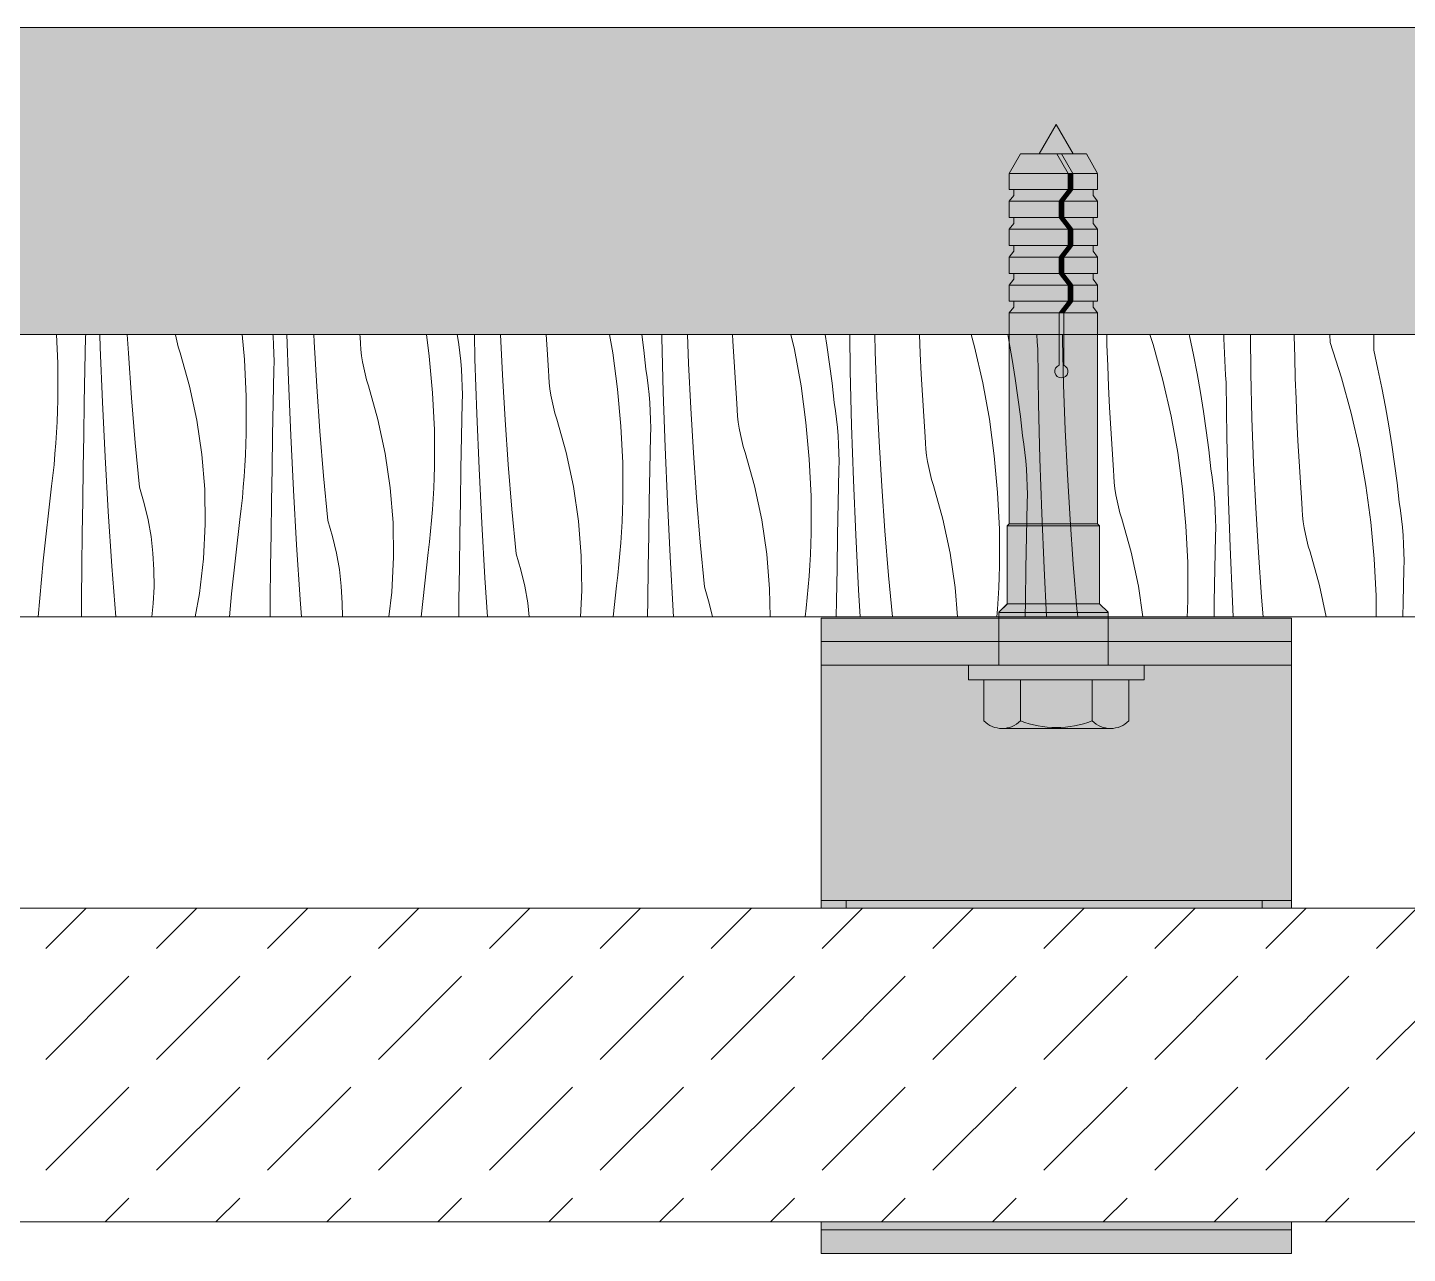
# Model space of a CAD drawing. Header units: millimetres. Extents: x -7826 to 55813, y 465 to 25965.
# Drawn here: x 40609 to 41489, y 20708 to 21489 of the extents above; entities that cross this region are included whole.
import ezdxf

# ---------------------------------------------------------------- set-up
doc = ezdxf.new("R2010")
doc.units = ezdxf.units.MM
for name, color, linetype, lineweight in [('2D - Ogolne2', 251, 'Continuous', 15), ('2D Drafting - General102', 254, 'Continuous', 13), ('2D Drafting - General121', 255, 'Continuous', 0), ('2D Drafting - General2', 251, 'Continuous', 15), ('2D Drafting - General81', 251, 'Continuous', 20)]:
    doc.layers.add(name, color=color, linetype=linetype, lineweight=lineweight)

# ---------------------------------------------------------------- blocks, each defined once
blk = doc.blocks.new('*X24')
at = {"layer": '2D Drafting - General81', "linetype": 'Continuous'}
for p, q in [((-58188.03, 69546.59), (-58187.17, 69528.15)), ((-58169.81, 69524.1), (-58169.36, 69544.99)), ((-58169.36, 69544.99), (-58169.35, 69546.59)), ((-58160.11, 69538.27), (-58160.39, 69546.59)), ((-58142.12, 69534.52), (-58142.84, 69546.59)), ((-58112.15, 69546.34), (-58112.19, 69546.59)), ((-58111.28, 69542.49), (-58112.15, 69546.34)), ((-58110.29, 69538.67), (-58111.28, 69542.49)), ((-58069.66, 69546.59), (-58068.19, 69530.48)), ((-58049.83, 69545.33), (-58049.94, 69546.59)), ((-58049.51, 69539.96), (-58049.83, 69545.33)), ((-58040.05, 69517.1), (-58041.03, 69546.59)), ((-58023.75, 69541.88), (-58023.97, 69546.59)), ((-58022.06, 69513.35), (-58023.75, 69541.88)), ((-57994.34, 69544.76), (-57994.47, 69546.59)), ((-57994.17, 69540.82), (-57994.34, 69544.76)), ((-57993.85, 69536.88), (-57994.17, 69540.82)), ((-57952.14, 69546.59), (-57950.26, 69532.73)), ((-57932.43, 69546.59), (-57932.31, 69545.52)), ((-57931.48, 69540.2), (-57932.31, 69545.52)), ((-57930.79, 69534.87), (-57931.48, 69540.2)), ((-57921.14, 69530.82), (-57921.53, 69546.59)), ((-57903.68, 69520.71), (-57904.91, 69546.59)), ((-57875.2, 69536.88), (-57875.81, 69546.59)), ((-57835.48, 69546.59), (-57833.36, 69534.86)), ((-57814.83, 69546.59), (-57813.57, 69536.55)), ((-57801.94, 69544.55), (-57801.98, 69546.59)), ((-57801.07, 69509.65), (-57801.94, 69544.55)), ((-57784.97, 69528.09), (-57785.63, 69546.59)), ((-57756.7, 69542.3), (-57756.91, 69546.59)), ((-57755.96, 69529), (-57756.7, 69542.3)), ((-57719.7, 69546.59), (-57717.48, 69536.83)), ((-57697.85, 69546.59), (-57696.76, 69539.7)), ((-57681.87, 69523.38), (-57682.26, 69546.59)), ((-57665.92, 69535.48), (-57666.19, 69546.59)), ((-57637.28, 69534.43), (-57637.78, 69546.59)), ((-57604.83, 69546.59), (-57602.63, 69538.6)), ((-57581.48, 69546.59), (-57580.73, 69542.73)), ((-57580.73, 69542.73), (-57578.61, 69530.65)), ((-57562.86, 69546.46), (-57562.87, 69546.59)), ((-57562.63, 69541.78), (-57562.86, 69546.46)), ((-57562.39, 69537.11), (-57562.63, 69541.78)), ((-57546.54, 69542.88), (-57546.58, 69546.59)), ((-57545.86, 69514.31), (-57546.54, 69542.88)), ((-57518.21, 69539.88), (-57518.4, 69546.59)), ((-57490.88, 69546.59), (-57488.79, 69540.11)), ((-57488.79, 69540.11), (-57482.56, 69517.43)), ((-57465.72, 69546.59), (-57465.5, 69545.62)), ((-57465.5, 69545.62), (-57462.98, 69533.61)), ((-57443.67, 69543.98), (-57443.78, 69546.59)), ((-57443.46, 69539.31), (-57443.67, 69543.98)), ((-57426.47, 69521.71), (-57426.77, 69546.59)), ((-57398.77, 69545.34), (-57398.87, 69546.59)), ((-57398.51, 69532.03), (-57398.77, 69545.34)), ((-57375.95, 69541.32), (-57376.23, 69546.59)), ((-57375.95, 69541.32), (-57368.72, 69518.93)), ((-57348.14, 69536.41), (-57348.08, 69546.59)), ((-58158.67, 69503.39), (-58160.11, 69538.27)), ((-58140.09, 69506.02), (-58142.12, 69534.52)), ((-58109.15, 69534.88), (-58110.29, 69538.67)), ((-58103.12, 69513.54), (-58109.15, 69534.88)), ((-58049.31, 69534.58), (-58049.51, 69539.96)), ((-58049.24, 69529.2), (-58049.31, 69534.58)), ((-57993.4, 69532.96), (-57993.85, 69536.88)), ((-57992.81, 69529.05), (-57993.4, 69532.96)), ((-57950.26, 69532.73), (-57948.13, 69509.31)), ((-57930.21, 69529.52), (-57930.79, 69534.87)), ((-57874.28, 69523.59), (-57875.2, 69536.88)), ((-57833.36, 69534.86), (-57830.19, 69511.56)), ((-57813.57, 69536.55), (-57812.24, 69524.35)), ((-57717.48, 69536.83), (-57713.29, 69513.69)), ((-57696.76, 69539.7), (-57695.03, 69527.55)), ((-57664.9, 69506.92), (-57665.92, 69535.48)), ((-57636.63, 69521.13), (-57637.28, 69534.43)), ((-57602.63, 69538.6), (-57597.42, 69515.66)), ((-57561.81, 69502.2), (-57562.39, 69537.11)), ((-57517.76, 69526.57), (-57518.21, 69539.88)), ((-57462.98, 69533.61), (-57460.67, 69521.56)), ((-57443.24, 69534.63), (-57443.46, 69539.31)), ((-57443.02, 69529.96), (-57443.24, 69534.63)), ((-57398.15, 69518.71), (-57398.51, 69532.03)), ((-57348.14, 69536.41), (-57345.43, 69524.45)), ((-58187.17, 69528.15), (-58187.12, 69504.63)), ((-58170.22, 69503.21), (-58169.81, 69524.1)), ((-58068.19, 69530.48), (-58067.1, 69506.98)), ((-58049.74, 69502.93), (-58049.3, 69523.82)), ((-58049.3, 69523.82), (-58049.24, 69529.2)), ((-57992.08, 69525.17), (-57992.81, 69529.05)), ((-57991.22, 69521.32), (-57992.08, 69525.17)), ((-57929.76, 69524.16), (-57930.21, 69529.52)), ((-57929.44, 69518.79), (-57929.76, 69524.16)), ((-57919.98, 69495.92), (-57921.14, 69530.82)), ((-57874.1, 69519.64), (-57874.28, 69523.59)), ((-57811.42, 69519.03), (-57812.24, 69524.35)), ((-57783.62, 69499.54), (-57784.97, 69528.09)), ((-57755.13, 69515.71), (-57755.96, 69529)), ((-57695.03, 69527.55), (-57693.5, 69515.38)), ((-57681, 69488.47), (-57681.87, 69523.38)), ((-57578.61, 69530.65), (-57576.69, 69518.53)), ((-57517.21, 69513.26), (-57517.76, 69526.57)), ((-57442.79, 69525.29), (-57443.02, 69529.96)), ((-57442.56, 69520.61), (-57442.79, 69525.29)), ((-57345.43, 69524.45), (-57342.92, 69512.44)), ((-58038.6, 69482.21), (-58040.05, 69517.1)), ((-57990.22, 69517.5), (-57991.22, 69521.32)), ((-57989.09, 69513.71), (-57990.22, 69517.5)), ((-57929.24, 69513.41), (-57929.44, 69518.79)), ((-57901.99, 69492.18), (-57903.68, 69520.71)), ((-57873.78, 69515.71), (-57874.1, 69519.64)), ((-57873.33, 69511.79), (-57873.78, 69515.71)), ((-57810.72, 69513.7), (-57811.42, 69519.03)), ((-57754.21, 69502.42), (-57755.13, 69515.71)), ((-57693.5, 69515.38), (-57692.17, 69503.18)), ((-57635.9, 69507.83), (-57636.63, 69521.13)), ((-57597.42, 69515.66), (-57593.22, 69492.52)), ((-57576.69, 69518.53), (-57574.96, 69506.38)), ((-57544.84, 69485.75), (-57545.86, 69514.31)), ((-57482.56, 69517.43), (-57477.35, 69494.49)), ((-57460.67, 69521.56), (-57458.54, 69509.48)), ((-57442.32, 69515.94), (-57442.56, 69520.61)), ((-57441.74, 69481.03), (-57442.32, 69515.94)), ((-57425.79, 69493.14), (-57426.47, 69521.71)), ((-57397.69, 69505.4), (-57398.15, 69518.71)), ((-57368.72, 69518.93), (-57362.5, 69496.25)), ((-58137.72, 69477.53), (-58140.09, 69506.02)), ((-58098.48, 69491.85), (-58103.12, 69513.54)), ((-58067.1, 69506.98), (-58067.05, 69483.46)), ((-58020.02, 69484.85), (-58022.06, 69513.35)), ((-57983.05, 69492.37), (-57989.09, 69513.71)), ((-57948.13, 69509.31), (-57947.04, 69485.81)), ((-57929.17, 69508.03), (-57929.24, 69513.41)), ((-57929.23, 69502.65), (-57929.17, 69508.03)), ((-57872.74, 69507.88), (-57873.33, 69511.79)), ((-57872.01, 69504), (-57872.74, 69507.88)), ((-57830.19, 69511.56), (-57828.06, 69488.13)), ((-57810.14, 69508.35), (-57810.72, 69513.7)), ((-57809.7, 69502.99), (-57810.14, 69508.35)), ((-57799.91, 69474.75), (-57801.07, 69509.65)), ((-57713.29, 69513.69), (-57710.12, 69490.39)), ((-57663.55, 69478.37), (-57664.9, 69506.92)), ((-57635.07, 69494.53), (-57635.9, 69507.83)), ((-57574.96, 69506.38), (-57573.43, 69494.21)), ((-57516.57, 69499.96), (-57517.21, 69513.26)), ((-57458.54, 69509.48), (-57456.62, 69497.36)), ((-57397.14, 69492.09), (-57397.69, 69505.4)), ((-57342.92, 69512.44), (-57340.6, 69500.39)), ((-58187.57, 69490.9), (-58187.3, 69497.77)), ((-58187.3, 69497.77), (-58187.12, 69504.63)), ((-58170.59, 69482.32), (-58170.22, 69503.21)), ((-58156.94, 69468.52), (-58158.67, 69503.39)), ((-58050.15, 69482.04), (-58049.74, 69502.93)), ((-57929.67, 69481.76), (-57929.23, 69502.65)), ((-57871.15, 69500.15), (-57872.01, 69504)), ((-57870.15, 69496.33), (-57871.15, 69500.15)), ((-57869.02, 69492.54), (-57870.15, 69496.33)), ((-57809.37, 69497.62), (-57809.7, 69502.99)), ((-57809.18, 69492.24), (-57809.37, 69497.62)), ((-57781.92, 69471.01), (-57783.62, 69499.54)), ((-57754.03, 69498.47), (-57754.21, 69502.42)), ((-57753.72, 69494.54), (-57754.03, 69498.47)), ((-57691.35, 69497.86), (-57692.17, 69503.18)), ((-57690.65, 69492.53), (-57691.35, 69497.86)), ((-57560.93, 69467.3), (-57561.81, 69502.2)), ((-57515.83, 69486.66), (-57516.57, 69499.96)), ((-57456.62, 69497.36), (-57454.89, 69485.21)), ((-57362.5, 69496.25), (-57357.28, 69473.32)), ((-57340.6, 69500.39), (-57338.48, 69488.3)), ((-58187.93, 69484.04), (-58187.57, 69490.9)), ((-58095.27, 69469.91), (-58098.48, 69491.85)), ((-57978.41, 69470.68), (-57983.05, 69492.37)), ((-57918.53, 69461.04), (-57919.98, 69495.92)), ((-57899.96, 69463.67), (-57901.99, 69492.18)), ((-57862.98, 69471.2), (-57869.02, 69492.54)), ((-57828.06, 69488.13), (-57826.97, 69464.64)), ((-57809.11, 69486.86), (-57809.18, 69492.24)), ((-57753.26, 69490.61), (-57753.72, 69494.54)), ((-57752.67, 69486.71), (-57753.26, 69490.61)), ((-57710.12, 69490.39), (-57707.99, 69466.96)), ((-57690.08, 69487.18), (-57690.65, 69492.53)), ((-57679.84, 69453.58), (-57681, 69488.47)), ((-57634.14, 69481.25), (-57635.07, 69494.53)), ((-57593.22, 69492.52), (-57590.06, 69469.21)), ((-57573.43, 69494.21), (-57572.11, 69482.01)), ((-57477.35, 69494.49), (-57473.15, 69471.35)), ((-57424.77, 69464.57), (-57425.79, 69493.14)), ((-57396.5, 69478.79), (-57397.14, 69492.09)), ((-57338.48, 69488.3), (-57336.55, 69476.19)), ((-58188.38, 69477.18), (-58187.93, 69484.04)), ((-58170.94, 69461.43), (-58170.59, 69482.32)), ((-58067.23, 69476.59), (-58067.05, 69483.46)), ((-58050.53, 69461.15), (-58050.15, 69482.04)), ((-58036.87, 69447.35), (-58038.6, 69482.21)), ((-58017.65, 69456.36), (-58020.02, 69484.85)), ((-57947.04, 69485.81), (-57946.98, 69462.29)), ((-57930.08, 69460.87), (-57929.67, 69481.76)), ((-57809.6, 69460.59), (-57809.16, 69481.48)), ((-57809.16, 69481.48), (-57809.11, 69486.86)), ((-57751.94, 69482.83), (-57752.67, 69486.71)), ((-57751.08, 69478.97), (-57751.94, 69482.83)), ((-57750.08, 69475.15), (-57751.08, 69478.97)), ((-57689.63, 69481.82), (-57690.08, 69487.18)), ((-57689.3, 69476.44), (-57689.63, 69481.82)), ((-57633.96, 69477.3), (-57634.14, 69481.25)), ((-57571.28, 69476.69), (-57572.11, 69482.01)), ((-57543.48, 69457.2), (-57544.84, 69485.75)), ((-57515, 69473.36), (-57515.83, 69486.66)), ((-57454.89, 69485.21), (-57453.37, 69473.03)), ((-57440.87, 69446.13), (-57441.74, 69481.03)), ((-57395.76, 69465.49), (-57396.5, 69478.79)), ((-58189.54, 69463.49), (-58188.92, 69470.33)), ((-58188.92, 69470.33), (-58188.38, 69477.18)), ((-58135.01, 69449.08), (-58137.72, 69477.53)), ((-58093.48, 69447.8), (-58095.27, 69469.91)), ((-58067.5, 69469.73), (-58067.23, 69476.59)), ((-57975.2, 69448.74), (-57978.41, 69470.68)), ((-57858.35, 69449.51), (-57862.98, 69471.2)), ((-57798.47, 69439.87), (-57799.91, 69474.75)), ((-57779.89, 69442.5), (-57781.92, 69471.01)), ((-57748.95, 69471.37), (-57750.08, 69475.15)), ((-57742.92, 69450.03), (-57748.95, 69471.37)), ((-57689.11, 69471.07), (-57689.3, 69476.44)), ((-57689.04, 69465.69), (-57689.11, 69471.07)), ((-57661.85, 69449.84), (-57663.55, 69478.37)), ((-57633.65, 69473.37), (-57633.96, 69477.3)), ((-57633.19, 69469.44), (-57633.65, 69473.37)), ((-57570.58, 69471.36), (-57571.28, 69476.69)), ((-57570.01, 69466.01), (-57570.58, 69471.36)), ((-57514.07, 69460.08), (-57515, 69473.36)), ((-57473.15, 69471.35), (-57469.99, 69448.04)), ((-57453.37, 69473.03), (-57452.04, 69460.84)), ((-57357.28, 69473.32), (-57353.09, 69450.18)), ((-57336.55, 69476.19), (-57334.83, 69464.04)), ((-58190.26, 69456.65), (-58189.54, 69463.49)), ((-58171.24, 69440.54), (-58170.94, 69461.43)), ((-58154.92, 69433.66), (-58156.94, 69468.52)), ((-58068.31, 69456.01), (-58067.86, 69462.87)), ((-58067.86, 69462.87), (-58067.5, 69469.73)), ((-58050.87, 69440.26), (-58050.53, 69461.15)), ((-57947.17, 69455.42), (-57946.98, 69462.29)), ((-57916.8, 69426.17), (-57918.53, 69461.04)), ((-57897.59, 69435.19), (-57899.96, 69463.67)), ((-57826.97, 69464.64), (-57826.92, 69441.12)), ((-57707.99, 69466.96), (-57706.9, 69443.47)), ((-57689.09, 69460.31), (-57689.04, 69465.69)), ((-57632.6, 69465.54), (-57633.19, 69469.44)), ((-57631.88, 69461.66), (-57632.6, 69465.54)), ((-57631.01, 69457.8), (-57631.88, 69461.66)), ((-57590.06, 69469.21), (-57587.92, 69445.79)), ((-57569.56, 69460.64), (-57570.01, 69466.01)), ((-57559.78, 69432.41), (-57560.93, 69467.3)), ((-57423.41, 69436.03), (-57424.77, 69464.57)), ((-57394.93, 69452.19), (-57395.76, 69465.49)), ((-57334.83, 69464.04), (-57333.3, 69451.86)), ((-58191.06, 69449.83), (-58190.26, 69456.65)), ((-58068.85, 69449.16), (-58068.31, 69456.01)), ((-58014.95, 69427.91), (-58017.65, 69456.36)), ((-57947.44, 69448.56), (-57947.17, 69455.42)), ((-57930.46, 69439.98), (-57930.08, 69460.87)), ((-57810.01, 69439.7), (-57809.6, 69460.59)), ((-57689.54, 69439.42), (-57689.09, 69460.31)), ((-57678.4, 69418.7), (-57679.84, 69453.58)), ((-57630.01, 69453.98), (-57631.01, 69457.8)), ((-57628.88, 69450.2), (-57630.01, 69453.98)), ((-57569.24, 69455.27), (-57569.56, 69460.64)), ((-57569.04, 69449.9), (-57569.24, 69455.27)), ((-57541.79, 69428.67), (-57543.48, 69457.2)), ((-57513.9, 69456.13), (-57514.07, 69460.08)), ((-57513.58, 69452.19), (-57513.9, 69456.13)), ((-57513.13, 69448.27), (-57513.58, 69452.19)), ((-57451.21, 69455.52), (-57452.04, 69460.84)), ((-57450.51, 69450.18), (-57451.21, 69455.52)), ((-57394, 69438.9), (-57394.93, 69452.19)), ((-58196.39, 69402.31), (-58191.06, 69449.83)), ((-58131.98, 69438.8), (-58135.01, 69449.08)), ((-58093.14, 69425.62), (-58093.48, 69447.8)), ((-58069.47, 69442.32), (-58068.85, 69449.16)), ((-58034.85, 69412.49), (-58036.87, 69447.35)), ((-57973.41, 69426.63), (-57975.2, 69448.74)), ((-57947.8, 69441.69), (-57947.44, 69448.56)), ((-57855.13, 69427.57), (-57858.35, 69449.51)), ((-57738.28, 69428.34), (-57742.92, 69450.03)), ((-57706.9, 69443.47), (-57706.85, 69419.95)), ((-57659.82, 69421.33), (-57661.85, 69449.84)), ((-57622.85, 69428.86), (-57628.88, 69450.2)), ((-57587.92, 69445.79), (-57586.83, 69422.3)), ((-57568.97, 69444.52), (-57569.04, 69449.9)), ((-57569.03, 69439.14), (-57568.97, 69444.52)), ((-57512.54, 69444.37), (-57513.13, 69448.27)), ((-57511.81, 69440.49), (-57512.54, 69444.37)), ((-57469.99, 69448.04), (-57467.86, 69424.62)), ((-57449.94, 69444.83), (-57450.51, 69450.18)), ((-57449.49, 69439.47), (-57449.94, 69444.83)), ((-57439.71, 69411.24), (-57440.87, 69446.13)), ((-57353.09, 69450.18), (-57349.92, 69426.87)), ((-57333.3, 69451.86), (-57331.97, 69439.66)), ((-58171.52, 69419.64), (-58171.24, 69440.54)), ((-58129.53, 69428.35), (-58131.98, 69438.8)), ((-58070.99, 69428.66), (-58070.19, 69435.48)), ((-58070.19, 69435.48), (-58069.47, 69442.32)), ((-58051.18, 69419.37), (-58050.87, 69440.26)), ((-57948.78, 69427.99), (-57948.24, 69434.84)), ((-57948.24, 69434.84), (-57947.8, 69441.69)), ((-57930.8, 69419.09), (-57930.46, 69439.98)), ((-57894.88, 69406.74), (-57897.59, 69435.19)), ((-57827.1, 69434.25), (-57826.92, 69441.12)), ((-57810.39, 69418.81), (-57810.01, 69439.7)), ((-57796.73, 69405), (-57798.47, 69439.87)), ((-57777.52, 69414.02), (-57779.89, 69442.5)), ((-57689.95, 69418.53), (-57689.54, 69439.42)), ((-57569.47, 69418.25), (-57569.03, 69439.14)), ((-57510.95, 69436.63), (-57511.81, 69440.49)), ((-57509.95, 69432.81), (-57510.95, 69436.63)), ((-57449.17, 69434.1), (-57449.49, 69439.47)), ((-57421.72, 69407.5), (-57423.41, 69436.03)), ((-57393.83, 69434.96), (-57394, 69438.9)), ((-57393.51, 69431.02), (-57393.83, 69434.96)), ((-57331.15, 69434.35), (-57331.97, 69439.66)), ((-58152.61, 69398.83), (-58154.92, 69433.66)), ((-58127.68, 69417.79), (-58129.53, 69428.35)), ((-58076.32, 69381.14), (-58070.99, 69428.66)), ((-58011.91, 69417.63), (-58014.95, 69427.91)), ((-57973.07, 69404.45), (-57973.41, 69426.63)), ((-57949.41, 69421.15), (-57948.78, 69427.99)), ((-57914.78, 69391.32), (-57916.8, 69426.17)), ((-57853.35, 69405.46), (-57855.13, 69427.57)), ((-57827.73, 69420.52), (-57827.37, 69427.39)), ((-57827.37, 69427.39), (-57827.1, 69434.25)), ((-57735.06, 69406.39), (-57738.28, 69428.34)), ((-57618.21, 69407.17), (-57622.85, 69428.86)), ((-57558.33, 69397.53), (-57559.78, 69432.41)), ((-57539.75, 69400.16), (-57541.79, 69428.67)), ((-57508.82, 69429.03), (-57509.95, 69432.81)), ((-57502.78, 69407.69), (-57508.82, 69429.03)), ((-57448.97, 69428.73), (-57449.17, 69434.1)), ((-57448.9, 69423.35), (-57448.97, 69428.73)), ((-57393.06, 69427.1), (-57393.51, 69431.02)), ((-57392.47, 69423.2), (-57393.06, 69427.1)), ((-57349.92, 69426.87), (-57347.79, 69403.45)), ((-57330.45, 69429.01), (-57331.15, 69434.35)), ((-57329.87, 69423.66), (-57330.45, 69429.01)), ((-58171.76, 69398.75), (-58171.52, 69419.64)), ((-58126.43, 69407.14), (-58127.68, 69417.79)), ((-58094.24, 69403.47), (-58093.14, 69425.62)), ((-58051.45, 69398.47), (-58051.18, 69419.37)), ((-58009.46, 69407.18), (-58011.91, 69417.63)), ((-57950.12, 69414.31), (-57949.41, 69421.15)), ((-57931.11, 69398.19), (-57930.8, 69419.09)), ((-57828.18, 69413.67), (-57827.73, 69420.52)), ((-57810.73, 69397.92), (-57810.39, 69418.81)), ((-57707.03, 69413.08), (-57706.85, 69419.95)), ((-57690.32, 69397.64), (-57689.95, 69418.53)), ((-57676.66, 69383.83), (-57678.4, 69418.7)), ((-57657.45, 69392.85), (-57659.82, 69421.33)), ((-57586.83, 69422.3), (-57586.78, 69398.78)), ((-57569.88, 69397.36), (-57569.47, 69418.25)), ((-57467.86, 69424.62), (-57466.76, 69401.13)), ((-57449.4, 69397.08), (-57448.96, 69417.97)), ((-57448.96, 69417.97), (-57448.9, 69423.35)), ((-57391.74, 69419.31), (-57392.47, 69423.2)), ((-57390.88, 69415.46), (-57391.74, 69419.31)), ((-57329.42, 69418.3), (-57329.87, 69423.66)), ((-57329.1, 69412.93), (-57329.42, 69418.3)), ((-58032.54, 69377.66), (-58034.85, 69412.49)), ((-57950.92, 69407.49), (-57950.12, 69414.31)), ((-57828.71, 69406.82), (-57828.18, 69413.67)), ((-57774.81, 69385.57), (-57777.52, 69414.02)), ((-57707.3, 69406.21), (-57707.03, 69413.08)), ((-57438.26, 69376.36), (-57439.71, 69411.24)), ((-57389.88, 69411.64), (-57390.88, 69415.46)), ((-57388.75, 69407.86), (-57389.88, 69411.64)), ((-57328.9, 69407.55), (-57329.1, 69412.93)), ((-58199.55, 69366.59), (-58196.39, 69402.31)), ((-58125.79, 69396.43), (-58126.43, 69407.14)), ((-58096.77, 69381.44), (-58094.24, 69403.47)), ((-58007.61, 69396.62), (-58009.46, 69407.18)), ((-57974.17, 69382.3), (-57973.07, 69404.45)), ((-57955.51, 69366.59), (-57950.92, 69407.49)), ((-57891.84, 69396.45), (-57894.88, 69406.74)), ((-57853, 69383.28), (-57853.35, 69405.46)), ((-57830.05, 69393.14), (-57829.34, 69399.97)), ((-57829.34, 69399.97), (-57828.71, 69406.82)), ((-57794.71, 69370.15), (-57796.73, 69405)), ((-57733.28, 69384.29), (-57735.06, 69406.39)), ((-57707.66, 69399.35), (-57707.3, 69406.21)), ((-57614.99, 69385.22), (-57618.21, 69407.17)), ((-57537.38, 69371.68), (-57539.75, 69400.16)), ((-57498.14, 69386), (-57502.78, 69407.69)), ((-57466.76, 69401.13), (-57466.71, 69377.61)), ((-57419.69, 69378.99), (-57421.72, 69407.5)), ((-57382.71, 69386.51), (-57388.75, 69407.86)), ((-57347.79, 69403.45), (-57346.7, 69379.96)), ((-57328.83, 69402.17), (-57328.9, 69407.55)), ((-57328.89, 69396.79), (-57328.83, 69402.17)), ((-58171.97, 69377.86), (-58171.76, 69398.75)), ((-58150.21, 69366.59), (-58152.61, 69398.83)), ((-58125.75, 69385.71), (-58125.79, 69396.43)), ((-58051.69, 69377.58), (-58051.45, 69398.47)), ((-58006.36, 69385.97), (-58007.61, 69396.62)), ((-57931.38, 69377.3), (-57931.11, 69398.19)), ((-57913.14, 69366.59), (-57914.78, 69391.32)), ((-57889.39, 69386.01), (-57891.84, 69396.45)), ((-57830.86, 69386.32), (-57830.05, 69393.14)), ((-57811.04, 69377.02), (-57810.73, 69397.92)), ((-57708.65, 69385.65), (-57708.11, 69392.5)), ((-57708.11, 69392.5), (-57707.66, 69399.35)), ((-57690.66, 69376.74), (-57690.32, 69397.64)), ((-57654.95, 69366.59), (-57657.45, 69392.85)), ((-57587.23, 69385.04), (-57586.96, 69391.91)), ((-57586.96, 69391.91), (-57586.78, 69398.78)), ((-57570.25, 69376.46), (-57569.88, 69397.36)), ((-57556.79, 69366.59), (-57558.33, 69397.53)), ((-57449.81, 69376.18), (-57449.4, 69397.08)), ((-57329.33, 69375.9), (-57328.89, 69396.79)), ((-58126.33, 69375), (-58125.75, 69385.71)), ((-58005.72, 69375.26), (-58006.36, 69385.97)), ((-57975.98, 69366.59), (-57974.17, 69382.3)), ((-57887.54, 69375.45), (-57889.39, 69386.01)), ((-57853.83, 69366.59), (-57853, 69383.28)), ((-57833.07, 69366.59), (-57830.86, 69386.32)), ((-57771.77, 69375.28), (-57774.81, 69385.57)), ((-57733, 69366.59), (-57733.28, 69384.29)), ((-57709.27, 69378.8), (-57708.65, 69385.65)), ((-57675.67, 69366.59), (-57676.66, 69383.83)), ((-57613.49, 69366.59), (-57614.99, 69385.22)), ((-57587.59, 69378.18), (-57587.23, 69385.04)), ((-57495.3, 69366.59), (-57498.14, 69386)), ((-57378.45, 69366.59), (-57382.71, 69386.51)), ((-58172.07, 69366.59), (-58171.97, 69377.86)), ((-58127.26, 69366.59), (-58126.33, 69375)), ((-58099.47, 69366.59), (-58096.77, 69381.44)), ((-58077.61, 69366.59), (-58076.32, 69381.14)), ((-58051.8, 69366.59), (-58051.69, 69377.58)), ((-58031.72, 69366.59), (-58032.54, 69377.66)), ((-58005.69, 69366.59), (-58005.72, 69375.26)), ((-57931.51, 69366.59), (-57931.38, 69377.3)), ((-57886.5, 69366.59), (-57887.54, 69375.45)), ((-57811.18, 69366.59), (-57811.04, 69377.02)), ((-57769.74, 69366.59), (-57771.77, 69375.28)), ((-57709.99, 69371.97), (-57709.27, 69378.8)), ((-57690.81, 69366.59), (-57690.66, 69376.74)), ((-57588.04, 69371.32), (-57587.59, 69378.18)), ((-57570.42, 69366.59), (-57570.25, 69376.46)), ((-57466.9, 69370.74), (-57466.71, 69377.61)), ((-57449.98, 69366.59), (-57449.81, 69376.18)), ((-57437.78, 69366.59), (-57438.26, 69376.36)), ((-57418.65, 69366.59), (-57419.69, 69378.99)), ((-57346.7, 69379.96), (-57346.67, 69366.59)), ((-57329.52, 69366.59), (-57329.33, 69375.9)), ((-57794.48, 69366.59), (-57794.71, 69370.15)), ((-57710.62, 69366.59), (-57709.99, 69371.97)), ((-57588.41, 69366.59), (-57588.04, 69371.32)), ((-57536.9, 69366.59), (-57537.38, 69371.68)), ((-57467.06, 69366.59), (-57466.9, 69370.74))]:
    blk.add_line(p, q, dxfattribs=at)
blk = doc.blocks.new('Wype_nienie_26')
at = {"layer": '2D Drafting - General2', "linetype": 'Continuous'}
for p, q in [((-55900.3, 69546.59), (-72935.87, 69546.59)), ((-72935.87, 69366.59), (-55900.3, 69366.59))]:
    blk.add_line(p, q, dxfattribs=at)
at = {"layer": '2D Drafting - General81', "linetype": 'Continuous'}
blk.add_blockref('*X24', (0, 0), dxfattribs=at)

msp = doc.modelspace()

# ---------------------------------------------------------------- hatches: boundary and pattern name
at = {"layer": '2D Drafting - General102', "linetype": 'Continuous'}
for points in [[(41115.32, 21098.01), (41415.32, 21098.01), (41415.32, 21113.01), (41115.32, 21113.01)], [(41415.32, 20933.01), (41415.32, 21098.01), (41115.32, 21098.01), (41115.32, 20933.01)], [(41115.32, 21083.01), (41415.32, 21083.01), (41415.32, 21098.01), (41115.32, 21098.01)], [(41115.32, 20933.01), (41115.32, 20928.1), (41415.32, 20928.1), (41415.32, 20933.01)], [(41415.32, 20723.01), (41415.32, 20728.1), (41115.32, 20728.1), (41115.32, 20723.01)], [(41415.32, 20708.01), (41415.32, 20723.01), (41115.32, 20723.01), (41115.32, 20708.01)]]:
    msp.add_hatch(color=256, dxfattribs=at).paths.add_polyline_path(points, flags=0)
at = {"layer": '2D Drafting - General121', "linetype": 'Continuous'}
for points in [[(41265.22, 21427.61), (41254.41, 21408.88), (41276.04, 21408.88)], [(41242.45, 21408.88), (41235.3, 21396.5), (41272.79, 21396.5), (41265.64, 21408.88)], [(41265.64, 21408.88), (41272.79, 21396.5), (41275.75, 21396.5), (41268.6, 21408.88)], [(41268.6, 21408.88), (41275.75, 21396.5), (41291.66, 21396.5), (41284.51, 21408.88)], [(41235.3, 21386.15), (41272.79, 21386.15), (41272.79, 21396.5), (41235.3, 21396.5)], [(41275.75, 21386.15), (41275.75, 21396.5), (41272.79, 21396.5), (41272.79, 21386.15)], [(41275.75, 21386.15), (41291.66, 21386.15), (41291.66, 21396.5), (41275.75, 21396.5)], [(41238.26, 21386.15), (41238.26, 21382.45), (41235.3, 21378.71), (41267.04, 21378.71), (41272.79, 21386.15)], [(41270, 21378.71), (41275.75, 21386.15), (41272.79, 21386.15), (41267.04, 21378.71)], [(41288.7, 21386.15), (41275.75, 21386.15), (41270, 21378.71), (41291.66, 21378.71), (41288.7, 21382.45)], [(41235.3, 21378.71), (41235.3, 21368.35), (41267.04, 21368.35), (41267.04, 21378.71)], [(41270, 21368.35), (41270, 21378.71), (41267.04, 21378.71), (41267.04, 21368.35)], [(41291.66, 21378.71), (41270, 21378.71), (41270, 21368.35), (41291.66, 21368.35)], [(41238.26, 21368.35), (41238.26, 21364.65), (41235.3, 21360.91), (41272.79, 21360.91), (41267.04, 21368.35)], [(41267.04, 21368.35), (41272.79, 21360.91), (41275.75, 21360.91), (41270, 21368.35)], [(41288.7, 21368.35), (41270, 21368.35), (41275.75, 21360.91), (41291.66, 21360.91), (41288.7, 21364.65)], [(41235.3, 21360.91), (41235.3, 21350.56), (41272.79, 21350.56), (41272.79, 21360.91)], [(41272.79, 21360.91), (41272.79, 21350.56), (41275.75, 21350.56), (41275.75, 21360.91)], [(41291.66, 21360.91), (41275.75, 21360.91), (41275.75, 21350.56), (41291.66, 21350.56)], [(41238.26, 21350.56), (41238.26, 21346.86), (41235.3, 21343.11), (41267.04, 21343.11), (41272.79, 21350.56)], [(41272.79, 21350.56), (41267.04, 21343.11), (41270, 21343.11), (41275.75, 21350.56)], [(41270, 21343.11), (41291.66, 21343.11), (41288.7, 21346.86), (41288.7, 21350.56), (41275.75, 21350.56)], [(41235.3, 21332.76), (41267.04, 21332.76), (41267.04, 21343.11), (41235.3, 21343.11)], [(41270, 21332.76), (41270, 21343.11), (41267.04, 21343.11), (41267.04, 21332.76)], [(41291.66, 21343.11), (41270, 21343.11), (41270, 21332.76), (41291.66, 21332.76)], [(41238.26, 21332.76), (41238.26, 21329.06), (41235.3, 21325.32), (41272.79, 21325.32), (41267.04, 21332.76)], [(41267.04, 21332.76), (41272.79, 21325.32), (41275.75, 21325.32), (41270, 21332.76)], [(41288.7, 21332.76), (41270, 21332.76), (41275.75, 21325.32), (41291.66, 21325.32), (41288.7, 21329.06)], [(41235.3, 21314.96), (41272.79, 21314.96), (41272.79, 21325.32), (41235.3, 21325.32)], [(41275.75, 21314.96), (41275.75, 21325.32), (41272.79, 21325.32), (41272.79, 21314.96)], [(41291.66, 21325.32), (41275.75, 21325.32), (41275.75, 21314.96), (41291.66, 21314.96)], [(41238.26, 21314.96), (41238.26, 21311.26), (41235.3, 21307.52), (41267.04, 21307.52), (41272.79, 21314.96)], [(41235.3, 21173.1), (41291.66, 21173.1), (41291.66, 21307.52), (41270, 21307.52), (41270, 21274.21, -5.475043), (41267.04, 21274.21), (41267.04, 21307.52), (41235.3, 21307.52)], [(41267.04, 21307.52), (41267.04, 21274.21, 5.475043), (41270, 21274.21), (41270, 21307.52)], [(41270, 21307.52), (41275.75, 21314.96), (41272.79, 21314.96), (41267.04, 21307.52)], [(41288.7, 21314.96), (41275.75, 21314.96), (41270, 21307.52), (41291.66, 21307.52), (41288.7, 21311.26)], [(41234.06, 21171.86), (41292.9, 21171.86), (41291.66, 21173.1), (41235.3, 21173.1)], [(41234.06, 21122.11), (41292.9, 21122.11), (41292.9, 21171.86), (41234.06, 21171.86)], [(41228.74, 21116.52), (41298.31, 21116.52), (41298.31, 21116.7), (41292.9, 21122.11), (41234.15, 21122.11), (41228.74, 21116.7)], [(41228.64, 21083.01), (41265.32, 21083.01), (41298.31, 21083.01), (41298.31, 21113.01), (41262.39, 21113.01), (41228.64, 21113.01)], [(41228.64, 21113.01), (41228.64, 21083.01), (41265.32, 21083.01), (41298.31, 21083.01), (41298.31, 21113.01), (41261.44, 21113.01)], [(41228.74, 21113.01), (41261.44, 21113.01), (41285.8, 21113.01), (41298.31, 21113.01), (41298.31, 21116.52), (41228.74, 21116.52)], [(41265.32, 21083.01), (41209.4, 21083.01), (41209.4, 21073.69), (41265.32, 21073.69), (41321.24, 21073.69), (41321.24, 21083.01)], [(41219.11, 21073.69), (41219.11, 21047.52, 0.41956), (41242.41, 21047.52), (41242.41, 21073.69)], [(41242.41, 21073.69), (41242.41, 21047.52, 0.092424), (41265.32, 21043.25, 0.092424), (41288.23, 21047.52), (41288.23, 21073.69), (41265.32, 21073.69)], [(41288.23, 21073.69), (41288.23, 21047.52, 0.41956), (41311.53, 21047.52), (41311.53, 21073.69)], [(41265.32, 21043.25, -0.092424), (41242.41, 21047.52, -0.201281), (41230.76, 21042.63), (41299.88, 21042.63, -0.201281), (41288.23, 21047.52, -0.092424)]]:
    msp.add_hatch(color=256, dxfattribs=at).paths.add_polyline_path(points, flags=0)
at = {"layer": '2D Drafting - General81', "linetype": 'Continuous'}
h = msp.add_hatch(dxfattribs=at)
h.set_pattern_fill('SOLID___DASHED', color=256, style=0, pattern_type=2)
h.set_pattern_definition([(45, (98815.82, -48252.71), (-70.71068, 70.71068), []), (45, (98780.46, -48217.35), (-70.71068, 70.71068), [75, -25])])
h.paths.add_polyline_path([(42915.51, 21293.88), (42915.51, 21489.43), (25880.53, 21489.43), (25879.94, 21293.88)], flags=0)
h = msp.add_hatch(dxfattribs=at)
h.set_pattern_fill('BETON', color=256, style=0, pattern_type=2)
h.set_pattern_definition([(45, (98815.82, -48252.71), (-70.71068, 70.71068), [75, -25]), (45, (98815.82, -48182), (-70.71068, 70.71068), [75, -25])])
h.paths.add_polyline_path([(39765.64, 20728.1), (39765.64, 20928.1), (42915.14, 20928.1), (42915.14, 20728.1)], flags=0)
msp.add_hatch(color=256, dxfattribs=at).paths.add_polyline_path([(41131.32, 20928.1), (41131.32, 20933.01), (41396.55, 20933.01), (41396.55, 20928.1)], flags=0)
msp.add_hatch(color=256, dxfattribs=at).paths.add_polyline_path([(41131.32, 20928.1), (41131.32, 20933.01), (41396.55, 20933.01), (41396.55, 20928.1)], flags=0)

# ---------------------------------------------------------------- linework, layer by layer
at = {"layer": '2D - Ogolne2', "linetype": 'Continuous'}
for p, q in [((41254.41, 21408.88), (41265.22, 21427.61)), ((41276.04, 21408.88), (41265.22, 21427.61)), ((41242.45, 21408.88), (41235.3, 21396.5)), ((41284.51, 21408.88), (41242.45, 21408.88)), ((41265.64, 21408.88), (41272.79, 21396.5)), ((41268.6, 21408.88), (41275.75, 21396.5)), ((41284.51, 21408.88), (41291.66, 21396.5)), ((41291.66, 21396.5), (41235.3, 21396.5)), ((41235.3, 21396.5), (41235.3, 21386.15)), ((41272.79, 21396.5), (41272.79, 21386.15)), ((41275.75, 21396.5), (41275.75, 21386.15)), ((41291.66, 21396.5), (41291.66, 21386.15)), ((41291.66, 21386.15), (41235.3, 21386.15)), ((41238.26, 21386.15), (41238.26, 21382.45)), ((41272.79, 21386.15), (41267.04, 21378.71)), ((41275.75, 21386.15), (41270, 21378.71)), ((41288.7, 21386.15), (41288.7, 21382.45)), ((41238.26, 21382.45), (41235.3, 21378.71)), ((41291.66, 21378.71), (41235.3, 21378.71)), ((41235.3, 21378.71), (41235.3, 21368.35)), ((41267.04, 21378.71), (41267.04, 21368.35)), ((41270, 21378.71), (41270, 21368.35)), ((41288.7, 21382.45), (41291.66, 21378.71)), ((41291.66, 21378.71), (41291.66, 21368.35)), ((41291.66, 21368.35), (41235.3, 21368.35)), ((41235.3, 21368.35), (41238.26, 21368.35)), ((41238.26, 21368.35), (41238.26, 21364.65)), ((41267.04, 21368.35), (41272.79, 21360.91)), ((41270, 21368.35), (41275.75, 21360.91)), ((41291.66, 21368.35), (41288.7, 21368.35)), ((41288.7, 21368.35), (41288.7, 21364.65)), ((41238.26, 21364.65), (41235.3, 21360.91)), ((41291.66, 21360.91), (41235.3, 21360.91)), ((41235.3, 21360.91), (41235.3, 21350.56)), ((41272.79, 21360.91), (41272.79, 21350.56)), ((41275.75, 21360.91), (41275.75, 21350.56)), ((41288.7, 21364.65), (41291.66, 21360.91)), ((41291.66, 21360.91), (41291.66, 21350.56)), ((41291.66, 21350.56), (41235.3, 21350.56)), ((41235.3, 21350.56), (41238.26, 21350.56)), ((41238.26, 21350.56), (41238.26, 21346.86)), ((41272.79, 21350.56), (41267.04, 21343.11)), ((41275.75, 21350.56), (41270, 21343.11)), ((41288.7, 21350.56), (41288.7, 21346.86)), ((41291.66, 21350.56), (41288.7, 21350.56)), ((41238.26, 21346.86), (41235.3, 21343.11)), ((41291.66, 21343.11), (41235.3, 21343.11)), ((41235.3, 21343.11), (41235.3, 21332.76)), ((41267.04, 21343.11), (41267.04, 21332.76)), ((41270, 21343.11), (41270, 21332.76)), ((41288.7, 21346.86), (41291.66, 21343.11)), ((41291.66, 21343.11), (41291.66, 21332.76)), ((41291.66, 21332.76), (41235.3, 21332.76)), ((41235.3, 21332.76), (41238.26, 21332.76)), ((41238.26, 21332.76), (41238.26, 21329.06)), ((41267.04, 21332.76), (41272.79, 21325.32)), ((41270, 21332.76), (41275.75, 21325.32)), ((41288.7, 21332.76), (41288.7, 21329.06)), ((41291.66, 21332.76), (41288.7, 21332.76)), ((41238.26, 21329.06), (41235.3, 21325.32)), ((41291.66, 21325.32), (41235.3, 21325.32)), ((41235.3, 21325.32), (41235.3, 21314.96)), ((41272.79, 21325.32), (41272.79, 21314.96)), ((41275.75, 21325.32), (41275.75, 21314.96)), ((41288.7, 21329.06), (41291.66, 21325.32)), ((41291.66, 21325.32), (41291.66, 21314.96)), ((41291.66, 21314.96), (41235.3, 21314.96)), ((41235.3, 21314.96), (41238.26, 21314.96)), ((41238.26, 21311.26), (41235.3, 21307.52)), ((41291.66, 21307.52), (41235.3, 21307.52)), ((41235.3, 21307.52), (41235.3, 21173.1)), ((41238.26, 21314.96), (41238.26, 21311.26)), ((41272.79, 21314.96), (41267.04, 21307.52)), ((41267.04, 21307.52), (41267.04, 21274.21)), ((41275.75, 21314.96), (41270, 21307.52)), ((41270, 21307.52), (41270, 21274.21)), ((41288.7, 21314.96), (41288.7, 21311.26)), ((41291.66, 21314.96), (41288.7, 21314.96)), ((41288.7, 21311.26), (41291.66, 21307.52)), ((41291.66, 21307.52), (41291.66, 21173.1)), ((41235.3, 21173.1), (41234.06, 21171.86)), ((41292.9, 21171.86), (41234.06, 21171.86)), ((41234.06, 21171.86), (41234.06, 21122.11)), ((41235.3, 21173.1), (41291.66, 21173.1)), ((41291.66, 21173.1), (41292.9, 21171.86)), ((41292.9, 21171.86), (41292.9, 21122.11)), ((41234.06, 21122.11), (41228.64, 21116.7)), ((41292.9, 21122.11), (41234.06, 21122.11)), ((41292.9, 21122.11), (41298.31, 21116.7)), ((41228.64, 21116.7), (41228.64, 21113.01)), ((41228.64, 21113.01), (41262.39, 21113.01)), ((41298.31, 21113.01), (41261.44, 21113.01)), ((41298.31, 21116.7), (41298.31, 21113.01))]:
    msp.add_line(p, q, dxfattribs=at)
msp.add_arc((41268.52, 21270.3), 4.18, 110.70161, 69.29839, dxfattribs=at)
at = {"layer": '2D Drafting - General2', "linetype": 'Continuous'}
for p, q in [((41115.32, 21113.01), (41115.32, 21098.01)), ((41115.32, 21113.01), (41115.32, 20933.01)), ((41228.64, 21083.01), (41228.64, 21113.01)), ((41298.31, 21083.01), (41298.31, 21113.01)), ((41415.32, 21098.01), (41415.32, 21113.01)), ((41415.32, 21113.01), (41415.32, 20933.01)), ((41415.32, 21098.01), (41115.32, 21098.01)), ((41209.4, 21083.01), (41265.32, 21083.01)), ((41209.4, 21073.69), (41209.4, 21083.01)), ((41321.24, 21083.01), (41265.32, 21083.01)), ((41321.24, 21073.69), (41321.24, 21083.01)), ((41265.32, 21073.69), (41209.4, 21073.69)), ((41219.11, 21047.52), (41219.11, 21073.69)), ((41242.41, 21047.52), (41242.41, 21073.69)), ((41265.32, 21073.69), (41321.24, 21073.69)), ((41288.23, 21047.52), (41288.23, 21073.69)), ((41311.53, 21047.52), (41311.53, 21073.69)), ((41230.76, 21042.63), (41299.88, 21042.63)), ((41115.32, 20933.01), (41415.32, 20933.01)), ((41115.32, 20928.1), (41115.32, 20933.01)), ((41415.32, 20928.1), (41415.32, 20933.01)), ((41115.32, 20708.01), (41115.32, 20728.1)), ((41415.32, 20708.01), (41415.32, 20728.1)), ((41115.32, 20723.01), (41415.32, 20723.01)), ((41115.32, 20708.01), (41415.32, 20708.01))]:
    msp.add_line(p, q, dxfattribs=at)
at = {"layer": '2D Drafting - General2', "linetype": 'Continuous', "flags": 128}
for points in [[(42915.51, 21293.88), (42915.51, 21489.43), (25880.53, 21489.43), (25879.94, 21293.88)], [(41265.22, 21427.61), (41254.41, 21408.88), (41276.04, 21408.88)], [(41242.45, 21408.88), (41235.3, 21396.5), (41272.79, 21396.5), (41265.64, 21408.88)], [(41265.64, 21408.88), (41272.79, 21396.5), (41275.75, 21396.5), (41268.6, 21408.88)], [(41268.6, 21408.88), (41275.75, 21396.5), (41291.66, 21396.5), (41284.51, 21408.88)], [(41235.3, 21386.15), (41272.79, 21386.15), (41272.79, 21396.5), (41235.3, 21396.5)], [(41275.75, 21386.15), (41275.75, 21396.5), (41272.79, 21396.5), (41272.79, 21386.15)], [(41275.75, 21386.15), (41291.66, 21386.15), (41291.66, 21396.5), (41275.75, 21396.5)], [(41238.26, 21386.15), (41238.26, 21382.45), (41235.3, 21378.71), (41267.04, 21378.71), (41272.79, 21386.15)], [(41270, 21378.71), (41275.75, 21386.15), (41272.79, 21386.15), (41267.04, 21378.71)], [(41288.7, 21386.15), (41275.75, 21386.15), (41270, 21378.71), (41291.66, 21378.71), (41288.7, 21382.45)], [(41235.3, 21378.71), (41235.3, 21368.35), (41267.04, 21368.35), (41267.04, 21378.71)], [(41270, 21368.35), (41270, 21378.71), (41267.04, 21378.71), (41267.04, 21368.35)], [(41291.66, 21378.71), (41270, 21378.71), (41270, 21368.35), (41291.66, 21368.35)], [(41238.26, 21368.35), (41238.26, 21364.65), (41235.3, 21360.91), (41272.79, 21360.91), (41267.04, 21368.35)], [(41267.04, 21368.35), (41272.79, 21360.91), (41275.75, 21360.91), (41270, 21368.35)], [(41288.7, 21368.35), (41270, 21368.35), (41275.75, 21360.91), (41291.66, 21360.91), (41288.7, 21364.65)], [(41235.3, 21360.91), (41235.3, 21350.56), (41272.79, 21350.56), (41272.79, 21360.91)], [(41272.79, 21360.91), (41272.79, 21350.56), (41275.75, 21350.56), (41275.75, 21360.91)], [(41291.66, 21360.91), (41275.75, 21360.91), (41275.75, 21350.56), (41291.66, 21350.56)], [(41238.26, 21350.56), (41238.26, 21346.86), (41235.3, 21343.11), (41267.04, 21343.11), (41272.79, 21350.56)], [(41272.79, 21350.56), (41267.04, 21343.11), (41270, 21343.11), (41275.75, 21350.56)], [(41270, 21343.11), (41291.66, 21343.11), (41288.7, 21346.86), (41288.7, 21350.56), (41275.75, 21350.56)], [(41235.3, 21332.76), (41267.04, 21332.76), (41267.04, 21343.11), (41235.3, 21343.11)], [(41270, 21332.76), (41270, 21343.11), (41267.04, 21343.11), (41267.04, 21332.76)], [(41291.66, 21343.11), (41270, 21343.11), (41270, 21332.76), (41291.66, 21332.76)], [(41238.26, 21332.76), (41238.26, 21329.06), (41235.3, 21325.32), (41272.79, 21325.32), (41267.04, 21332.76)], [(41267.04, 21332.76), (41272.79, 21325.32), (41275.75, 21325.32), (41270, 21332.76)], [(41288.7, 21332.76), (41270, 21332.76), (41275.75, 21325.32), (41291.66, 21325.32), (41288.7, 21329.06)], [(41235.3, 21314.96), (41272.79, 21314.96), (41272.79, 21325.32), (41235.3, 21325.32)], [(41275.75, 21314.96), (41275.75, 21325.32), (41272.79, 21325.32), (41272.79, 21314.96)], [(41291.66, 21325.32), (41275.75, 21325.32), (41275.75, 21314.96), (41291.66, 21314.96)], [(41238.26, 21314.96), (41238.26, 21311.26), (41235.3, 21307.52), (41267.04, 21307.52), (41272.79, 21314.96)], [(41270, 21307.52), (41275.75, 21314.96), (41272.79, 21314.96), (41267.04, 21307.52)], [(41288.7, 21314.96), (41275.75, 21314.96), (41270, 21307.52), (41291.66, 21307.52), (41288.7, 21311.26)], [(41234.06, 21171.86), (41292.9, 21171.86), (41291.66, 21173.1), (41235.3, 21173.1)], [(41234.06, 21122.11), (41292.9, 21122.11), (41292.9, 21171.86), (41234.06, 21171.86)], [(41228.74, 21116.52), (41298.31, 21116.52), (41298.31, 21116.7), (41292.9, 21122.11), (41234.15, 21122.11), (41228.74, 21116.7)], [(41115.32, 21098.01), (41415.32, 21098.01), (41415.32, 21113.01), (41115.32, 21113.01)], [(41228.64, 21083.01), (41265.32, 21083.01), (41298.31, 21083.01), (41298.31, 21113.01), (41262.39, 21113.01), (41228.64, 21113.01)], [(41228.64, 21113.01), (41228.64, 21083.01), (41265.32, 21083.01), (41298.31, 21083.01), (41298.31, 21113.01), (41261.44, 21113.01)], [(41228.74, 21113.01), (41261.44, 21113.01), (41285.8, 21113.01), (41298.31, 21113.01), (41298.31, 21116.52), (41228.74, 21116.52)], [(41415.32, 20933.01), (41415.32, 21098.01), (41115.32, 21098.01), (41115.32, 20933.01)], [(41115.32, 21083.01), (41415.32, 21083.01), (41415.32, 21098.01), (41115.32, 21098.01)], [(41265.32, 21083.01), (41209.4, 21083.01), (41209.4, 21073.69), (41265.32, 21073.69), (41321.24, 21073.69), (41321.24, 21083.01)], [(39765.64, 20728.1), (39765.64, 20928.1), (42915.14, 20928.1), (42915.14, 20728.1)], [(41115.32, 20933.01), (41115.32, 20928.1), (41415.32, 20928.1), (41415.32, 20933.01)], [(41131.32, 20928.1), (41131.32, 20933.01), (41396.55, 20933.01), (41396.55, 20928.1)], [(41131.32, 20928.1), (41131.32, 20933.01), (41396.55, 20933.01), (41396.55, 20928.1)], [(41415.32, 20723.01), (41415.32, 20728.1), (41115.32, 20728.1), (41115.32, 20723.01)], [(41415.32, 20708.01), (41415.32, 20723.01), (41115.32, 20723.01), (41115.32, 20708.01)]]:
    msp.add_lwpolyline(points, close=True, dxfattribs=at)
for points in [[(41235.3, 21173.1), (41291.66, 21173.1), (41291.66, 21307.52), (41270, 21307.52), (41270, 21274.21, -5.475043), (41267.04, 21274.21), (41267.04, 21307.52), (41235.3, 21307.52)], [(41267.04, 21307.52), (41267.04, 21274.21, 5.475043), (41270, 21274.21), (41270, 21307.52)], [(41219.11, 21073.69), (41219.11, 21047.52, 0.41956), (41242.41, 21047.52), (41242.41, 21073.69)], [(41242.41, 21073.69), (41242.41, 21047.52, 0.092424), (41265.32, 21043.25, 0.092424), (41288.23, 21047.52), (41288.23, 21073.69), (41265.32, 21073.69)], [(41288.23, 21073.69), (41288.23, 21047.52, 0.41956), (41311.53, 21047.52), (41311.53, 21073.69)], [(41265.32, 21043.25, -0.092424), (41242.41, 21047.52, -0.201281), (41230.76, 21042.63), (41299.88, 21042.63, -0.201281), (41288.23, 21047.52, -0.092424)]]:
    msp.add_lwpolyline(points, format="xyb", close=True, dxfattribs=at)
at = {"layer": '2D Drafting - General2', "linetype": 'Continuous'}
for centre, radius, start, end in [((41230.76, 21058.96), 16.33, 224.47805, 315.52195), ((41265.32, 21106.83), 63.58, 248.87798, 270), ((41265.32, 21106.83), 63.58, 270, 291.12202), ((41299.88, 21058.96), 16.33, 224.47805, 315.52195)]:
    msp.add_arc(centre, radius, start, end, dxfattribs=at)

# ---------------------------------------------------------------- block references
at = {"layer": '2D Drafting - General81', "linetype": 'Continuous'}
msp.add_blockref('Wype_nienie_26', (98815.82, -48252.71), dxfattribs=at)

doc.saveas('drawing.dxf')
